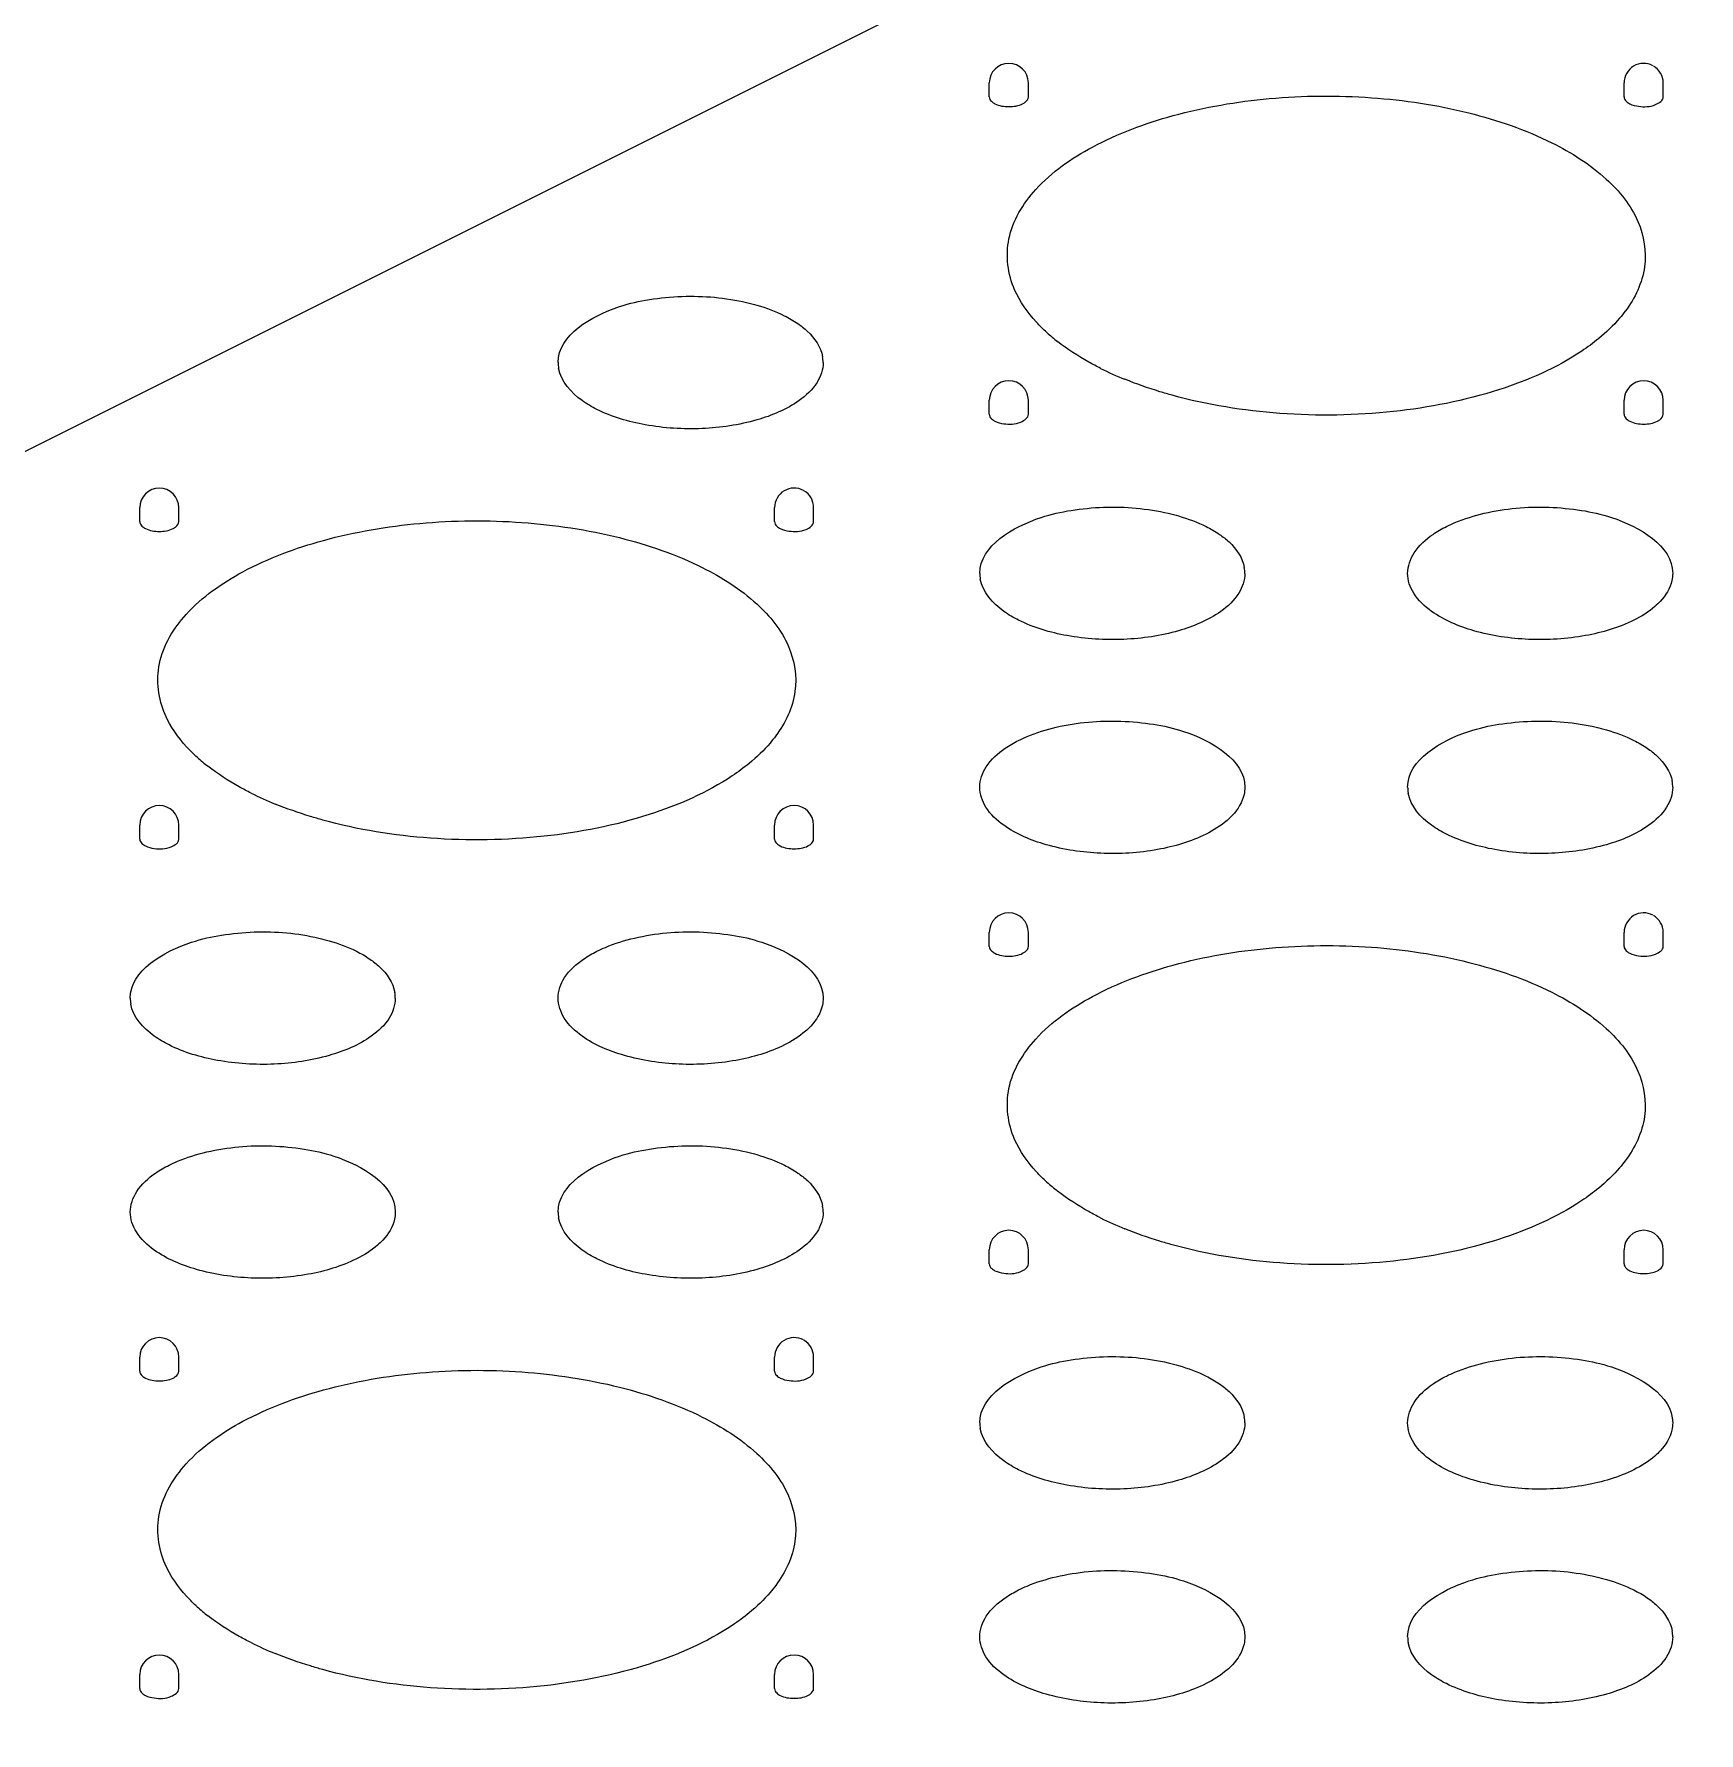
# Model space of a CAD drawing. Header units: millimetres. Extents: x 438 to 4638, y 478 to 3448.
# Drawn here: x 2893.2 to 2953, y 2515.1 to 2576.1 of the extents above; entities that cross this region are included whole.
import ezdxf

# ---------------------------------------------------------------- set-up
doc = ezdxf.new("R2010")
doc.units = ezdxf.units.MM

msp = doc.modelspace()

# ---------------------------------------------------------------- linework, layer by layer
at = {"lineweight": 5}
for p, q in [((2784.832, 2507.135), (3000.616, 2615.027)), ((2927.48, 2573.868), (2927.48, 2574.37)), ((2928.883, 2573.868), (2928.883, 2574.37)), ((2950.284, 2573.868), (2950.284, 2574.37)), ((2951.688, 2573.868), (2951.688, 2574.37)), ((2927.48, 2562.466), (2927.48, 2562.968)), ((2928.883, 2562.466), (2928.883, 2562.968)), ((2950.284, 2562.466), (2950.284, 2562.968)), ((2951.688, 2562.466), (2951.688, 2562.968)), ((2896.963, 2558.61), (2896.963, 2559.112)), ((2898.367, 2558.61), (2898.367, 2559.112)), ((2919.768, 2558.61), (2919.768, 2559.112)), ((2921.171, 2558.61), (2921.171, 2559.112)), ((2896.963, 2547.208), (2896.963, 2547.71)), ((2898.367, 2547.208), (2898.367, 2547.71)), ((2919.768, 2547.208), (2919.768, 2547.71)), ((2921.171, 2547.208), (2921.171, 2547.71)), ((2927.48, 2543.352), (2927.48, 2543.854)), ((2928.883, 2543.352), (2928.883, 2543.854)), ((2950.284, 2543.352), (2950.284, 2543.854)), ((2951.688, 2543.352), (2951.688, 2543.854)), ((2927.48, 2531.95), (2927.48, 2532.452)), ((2928.883, 2531.95), (2928.883, 2532.452)), ((2950.284, 2531.95), (2950.284, 2532.452)), ((2951.688, 2531.95), (2951.688, 2532.452)), ((2896.963, 2528.094), (2896.963, 2528.596)), ((2898.367, 2528.094), (2898.367, 2528.596)), ((2919.768, 2528.094), (2919.768, 2528.596)), ((2921.171, 2528.094), (2921.171, 2528.596)), ((2896.963, 2516.692), (2896.963, 2517.194)), ((2898.367, 2516.692), (2898.367, 2517.194)), ((2919.768, 2516.692), (2919.768, 2517.194)), ((2921.171, 2516.692), (2921.171, 2517.194))]:
    msp.add_line(p, q, dxfattribs=at)
for centre, radius, start, end in [((2928.182, 2574.37), 0.702, 0, 180), ((2950.986, 2574.37), 0.702, 61.60439, 180), ((2950.986, 2574.37), 0.702, 0, 59.73746), ((2934.119, 2570.454), 6.814, 227.83628, 232.08199), ((2913.194, 2564.324), 1.203, 179.97906, 189.90823), ((2920.308, 2564.325), 1.203, 359.97906, 9.90823), ((2936.983, 2575.156), 12.337, 243.50589, 247.92841), ((2928.182, 2562.968), 0.702, 0, 180), ((2950.986, 2562.968), 0.702, 0, 180), ((2897.665, 2559.112), 0.702, 0, 180), ((2920.469, 2559.112), 0.702, 61.60439, 180), ((2920.469, 2559.112), 0.702, 0, 59.73746), ((2928.342, 2556.751), 1.203, 179.97906, 189.90823), ((2935.456, 2556.752), 1.203, 359.97906, 9.90823), ((2903.603, 2555.196), 6.814, 227.83628, 232.08199), ((2906.467, 2559.898), 12.337, 243.50589, 247.92841), ((2943.711, 2549.067), 1.203, 179.97906, 189.90823), ((2950.826, 2549.068), 1.203, 359.97906, 9.90823), ((2897.665, 2547.71), 0.702, 0, 180), ((2920.469, 2547.71), 0.702, 0, 180), ((2928.182, 2543.854), 0.702, 0, 180), ((2950.986, 2543.854), 0.702, 61.60439, 180), ((2950.986, 2543.854), 0.702, 0, 59.73746), ((2897.825, 2541.493), 1.203, 179.97906, 189.90823), ((2904.94, 2541.494), 1.203, 359.97906, 9.90823), ((2934.119, 2539.938), 6.814, 227.83628, 232.08199), ((2913.195, 2533.809), 1.203, 179.97906, 189.90823), ((2920.309, 2533.81), 1.203, 359.97906, 9.90823), ((2936.983, 2544.64), 12.337, 243.50589, 247.92841), ((2928.182, 2532.452), 0.702, 0, 180), ((2950.986, 2532.452), 0.702, 0, 180), ((2897.665, 2528.596), 0.702, 0, 180), ((2920.469, 2528.596), 0.702, 61.60439, 180), ((2920.469, 2528.596), 0.702, 0, 59.73746), ((2928.342, 2526.235), 1.203, 179.97906, 189.90823), ((2935.456, 2526.236), 1.203, 359.97906, 9.90823), ((2903.603, 2524.679), 6.814, 227.83628, 232.08199), ((2906.467, 2529.382), 12.337, 243.50589, 247.92841), ((2943.711, 2518.551), 1.203, 179.97906, 189.90823), ((2950.826, 2518.551), 1.203, 359.97906, 9.90823), ((2897.665, 2517.194), 0.702, 0, 180), ((2920.469, 2517.194), 0.702, 0, 180)]:
    msp.add_arc(centre, radius, start, end, dxfattribs=at)
for points in [[(2927.48, 2573.868), (2927.48, 2573.837), (2927.489, 2573.805), (2927.504, 2573.777)], [(2950.284, 2573.868), (2950.284, 2573.837), (2950.293, 2573.805), (2950.308, 2573.777)], [(2950.489, 2573.62), (2950.587, 2573.571), (2950.696, 2573.544), (2950.804, 2573.529)], [(2920.117, 2566.008), (2920.284, 2565.925), (2920.446, 2565.831), (2920.6, 2565.725)], [(2949.37, 2565.185), (2949.175, 2565.025), (2948.971, 2564.875), (2948.761, 2564.735)], [(2927.48, 2562.466), (2927.48, 2562.435), (2927.489, 2562.403), (2927.504, 2562.375)], [(2927.685, 2562.218), (2927.783, 2562.169), (2927.892, 2562.142), (2928, 2562.127)], [(2950.284, 2562.466), (2950.284, 2562.435), (2950.293, 2562.403), (2950.308, 2562.375)], [(2896.964, 2558.61), (2896.964, 2558.579), (2896.973, 2558.547), (2896.987, 2558.519)], [(2919.768, 2558.61), (2919.768, 2558.579), (2919.777, 2558.547), (2919.791, 2558.519)], [(2919.973, 2558.362), (2920.071, 2558.313), (2920.18, 2558.286), (2920.288, 2558.271)], [(2935.265, 2558.435), (2935.432, 2558.352), (2935.594, 2558.258), (2935.748, 2558.152)], [(2943.419, 2558.152), (2943.573, 2558.258), (2943.735, 2558.352), (2943.902, 2558.435)], [(2928.05, 2550.468), (2928.204, 2550.573), (2928.366, 2550.667), (2928.533, 2550.75)], [(2950.634, 2550.75), (2950.801, 2550.667), (2950.963, 2550.573), (2951.117, 2550.468)], [(2918.854, 2549.927), (2918.659, 2549.767), (2918.455, 2549.617), (2918.245, 2549.477)], [(2896.964, 2547.208), (2896.963, 2547.177), (2896.973, 2547.145), (2896.987, 2547.117)], [(2897.169, 2546.96), (2897.267, 2546.911), (2897.376, 2546.884), (2897.484, 2546.869)], [(2919.768, 2547.208), (2919.768, 2547.177), (2919.777, 2547.145), (2919.791, 2547.117)], [(2927.48, 2543.352), (2927.48, 2543.321), (2927.489, 2543.289), (2927.504, 2543.261)], [(2950.284, 2543.352), (2950.284, 2543.321), (2950.293, 2543.289), (2950.308, 2543.261)], [(2904.749, 2543.177), (2904.916, 2543.094), (2905.078, 2543), (2905.231, 2542.894)], [(2912.903, 2542.894), (2913.057, 2543), (2913.219, 2543.094), (2913.386, 2543.177)], [(2950.489, 2543.104), (2950.587, 2543.055), (2950.696, 2543.028), (2950.804, 2543.013)], [(2897.534, 2535.21), (2897.688, 2535.315), (2897.85, 2535.409), (2898.017, 2535.492)], [(2920.118, 2535.492), (2920.285, 2535.409), (2920.447, 2535.315), (2920.601, 2535.21)], [(2949.37, 2534.669), (2949.175, 2534.509), (2948.971, 2534.359), (2948.761, 2534.218)], [(2927.48, 2531.95), (2927.48, 2531.919), (2927.489, 2531.887), (2927.504, 2531.859)], [(2927.685, 2531.702), (2927.783, 2531.653), (2927.892, 2531.625), (2928, 2531.611)], [(2950.284, 2531.95), (2950.284, 2531.919), (2950.293, 2531.887), (2950.308, 2531.859)], [(2896.964, 2528.094), (2896.964, 2528.063), (2896.973, 2528.031), (2896.987, 2528.003)], [(2919.768, 2528.094), (2919.768, 2528.063), (2919.777, 2528.031), (2919.791, 2528.003)], [(2919.973, 2527.846), (2920.071, 2527.797), (2920.18, 2527.769), (2920.288, 2527.755)], [(2935.265, 2527.919), (2935.432, 2527.835), (2935.594, 2527.742), (2935.748, 2527.636)], [(2943.419, 2527.636), (2943.573, 2527.742), (2943.735, 2527.835), (2943.902, 2527.919)], [(2928.05, 2519.952), (2928.204, 2520.057), (2928.366, 2520.151), (2928.533, 2520.234)], [(2950.634, 2520.234), (2950.801, 2520.151), (2950.963, 2520.057), (2951.117, 2519.952)], [(2918.854, 2519.411), (2918.659, 2519.251), (2918.455, 2519.101), (2918.245, 2518.96)], [(2896.964, 2516.692), (2896.963, 2516.66), (2896.973, 2516.629), (2896.987, 2516.601)], [(2897.169, 2516.444), (2897.267, 2516.395), (2897.376, 2516.367), (2897.484, 2516.353)], [(2919.768, 2516.692), (2919.768, 2516.66), (2919.777, 2516.629), (2919.791, 2516.601)]]:
    msp.add_open_spline(points, degree=3, dxfattribs=at)
for points, knots in [([(2927.504, 2573.777), (2927.531, 2573.727), (2927.595, 2573.67), (2927.664, 2573.63), (2927.685, 2573.62)], [0, 0, 0, 0, 0.712516, 1, 1, 1, 1]), ([(2928.391, 2566.935), (2928.143, 2567.498), (2927.977, 2568.883), (2929.165, 2570.79), (2931.299, 2572.259), (2934.185, 2573.329), (2937.582, 2573.905), (2941.173, 2573.937), (2944.608, 2573.422), (2946.744, 2572.691), (2947.688, 2572.219)], [0, 0, 0, 0, 0.078775, 0.164918, 0.273604, 0.406369, 0.556496, 0.713298, 0.864779, 1, 1, 1, 1]), ([(2928.678, 2573.62), (2928.708, 2573.635), (2928.802, 2573.689), (2928.883, 2573.792), (2928.883, 2573.868)], [0, 0, 0, 0, 0.307677, 1, 1, 1, 1]), ([(2950.308, 2573.777), (2950.335, 2573.727), (2950.399, 2573.67), (2950.469, 2573.63), (2950.489, 2573.62)], [0, 0, 0, 0, 0.714475, 1, 1, 1, 1]), ([(2950.804, 2573.529), (2951.006, 2573.502), (2951.328, 2573.502), (2951.687, 2573.738), (2951.687, 2573.868)], [0, 0, 0, 0, 0.61016, 1, 1, 1, 1]), ([(2927.685, 2573.62), (2927.836, 2573.544), (2928.182, 2573.49), (2928.527, 2573.544), (2928.678, 2573.62)], [0, 0, 0, 0, 0.499885, 1, 1, 1, 1]), ([(2947.688, 2572.219), (2948.388, 2571.869), (2949.601, 2571.105), (2950.889, 2569.543), (2951.189, 2567.707), (2950.671, 2566.635), (2950.326, 2566.171)], [0, 0, 0, 0, 0.307753, 0.557418, 0.772592, 1, 1, 1, 1]), ([(2911.991, 2564.325), (2911.991, 2565.318), (2913.634, 2566.254), (2915.279, 2566.61), (2916.829, 2566.763), (2918.005, 2566.659), (2918.763, 2566.482)], [0, 0, 0, 0, 0.392375, 0.538072, 0.692789, 1, 1, 1, 1]), ([(2918.763, 2566.482), (2918.887, 2566.453), (2919.35, 2566.333), (2919.802, 2566.165), (2920.117, 2566.008)], [0, 0, 0, 0, 0.265295, 1, 1, 1, 1]), ([(2929.545, 2565.403), (2929.416, 2565.519), (2928.959, 2565.97), (2928.579, 2566.507), (2928.391, 2566.935)], [0, 0, 0, 0, 0.270676, 1, 1, 1, 1]), ([(2950.326, 2566.171), (2950.261, 2566.083), (2949.975, 2565.725), (2949.641, 2565.407), (2949.37, 2565.185)], [0, 0, 0, 0, 0.237015, 1, 1, 1, 1]), ([(2920.6, 2565.725), (2920.72, 2565.643), (2921.116, 2565.336), (2921.432, 2564.884), (2921.493, 2564.532)], [0, 0, 0, 0, 0.290409, 1, 1, 1, 1]), ([(2931.48, 2564.115), (2931.336, 2564.187), (2930.798, 2564.47), (2930.284, 2564.802), (2929.931, 2565.078)], [0, 0, 0, 0, 0.263158, 1, 1, 1, 1]), ([(2948.761, 2564.735), (2947.848, 2564.124), (2945.628, 2563.163), (2941.938, 2562.441), (2937.968, 2562.377), (2935.315, 2562.8), (2934.054, 2563.148)], [0, 0, 0, 0, 0.217513, 0.471777, 0.74107, 1, 1, 1, 1]), ([(2913.385, 2562.642), (2913.2, 2562.734), (2912.615, 2563.071), (2912.091, 2563.647), (2912.008, 2564.117)], [0, 0, 0, 0, 0.301911, 1, 1, 1, 1]), ([(2921.511, 2564.325), (2921.511, 2564.075), (2921.319, 2563.519), (2920.898, 2563.136), (2920.651, 2562.96)], [0, 0, 0, 0, 0.450829, 1, 1, 1, 1]), ([(2934.054, 2563.148), (2933.905, 2563.189), (2933.328, 2563.356), (2932.76, 2563.556), (2932.347, 2563.724)], [0, 0, 0, 0, 0.257593, 1, 1, 1, 1]), ([(2920.651, 2562.96), (2920.197, 2562.636), (2919.044, 2562.16), (2917.15, 2561.883), (2915.187, 2562.003), (2913.929, 2562.37), (2913.385, 2562.642)], [0, 0, 0, 0, 0.22187, 0.48602, 0.757803, 1, 1, 1, 1]), ([(2927.504, 2562.375), (2927.531, 2562.324), (2927.595, 2562.268), (2927.665, 2562.228), (2927.685, 2562.218)], [0, 0, 0, 0, 0.714475, 1, 1, 1, 1]), ([(2928, 2562.127), (2928.202, 2562.1), (2928.524, 2562.1), (2928.883, 2562.336), (2928.883, 2562.466)], [0, 0, 0, 0, 0.61016, 1, 1, 1, 1]), ([(2950.308, 2562.375), (2950.335, 2562.325), (2950.399, 2562.268), (2950.469, 2562.228), (2950.489, 2562.218)], [0, 0, 0, 0, 0.712516, 1, 1, 1, 1]), ([(2950.489, 2562.218), (2950.64, 2562.142), (2950.986, 2562.088), (2951.331, 2562.142), (2951.482, 2562.218)], [0, 0, 0, 0, 0.499885, 1, 1, 1, 1]), ([(2951.482, 2562.218), (2951.512, 2562.233), (2951.606, 2562.287), (2951.688, 2562.39), (2951.687, 2562.466)], [0, 0, 0, 0, 0.307677, 1, 1, 1, 1]), ([(2927.139, 2556.752), (2927.139, 2557.745), (2928.782, 2558.681), (2930.427, 2559.037), (2931.977, 2559.19), (2933.153, 2559.086), (2933.911, 2558.909)], [0, 0, 0, 0, 0.392375, 0.538072, 0.692789, 1, 1, 1, 1]), ([(2945.256, 2558.909), (2946.014, 2559.086), (2947.19, 2559.19), (2948.74, 2559.037), (2950.385, 2558.681), (2952.028, 2557.745), (2952.029, 2556.752)], [0, 0, 0, 0, 0.307211, 0.461928, 0.607625, 1, 1, 1, 1]), ([(2896.987, 2558.519), (2897.015, 2558.469), (2897.078, 2558.412), (2897.148, 2558.372), (2897.169, 2558.362)], [0, 0, 0, 0, 0.712516, 1, 1, 1, 1]), ([(2897.875, 2551.677), (2897.627, 2552.24), (2897.461, 2553.625), (2898.649, 2555.531), (2900.782, 2557.001), (2903.668, 2558.071), (2907.066, 2558.647), (2910.657, 2558.679), (2914.092, 2558.164), (2916.228, 2557.433), (2917.171, 2556.961)], [0, 0, 0, 0, 0.078775, 0.164918, 0.273604, 0.406369, 0.556496, 0.713298, 0.864779, 1, 1, 1, 1]), ([(2898.162, 2558.362), (2898.192, 2558.377), (2898.285, 2558.431), (2898.367, 2558.534), (2898.367, 2558.61)], [0, 0, 0, 0, 0.307677, 1, 1, 1, 1]), ([(2919.791, 2558.519), (2919.819, 2558.468), (2919.883, 2558.412), (2919.953, 2558.372), (2919.973, 2558.362)], [0, 0, 0, 0, 0.714475, 1, 1, 1, 1]), ([(2920.288, 2558.271), (2920.49, 2558.244), (2920.812, 2558.244), (2921.171, 2558.48), (2921.171, 2558.61)], [0, 0, 0, 0, 0.61016, 1, 1, 1, 1]), ([(2933.911, 2558.909), (2934.035, 2558.88), (2934.498, 2558.76), (2934.951, 2558.592), (2935.265, 2558.435)], [0, 0, 0, 0, 0.265295, 1, 1, 1, 1]), ([(2943.902, 2558.435), (2944.002, 2558.485), (2944.438, 2558.684), (2944.899, 2558.826), (2945.256, 2558.909)], [0, 0, 0, 0, 0.233733, 1, 1, 1, 1]), ([(2897.169, 2558.362), (2897.32, 2558.286), (2897.665, 2558.232), (2898.011, 2558.286), (2898.162, 2558.362)], [0, 0, 0, 0, 0.499885, 1, 1, 1, 1]), ([(2935.748, 2558.152), (2935.868, 2558.07), (2936.264, 2557.763), (2936.58, 2557.311), (2936.641, 2556.959)], [0, 0, 0, 0, 0.290409, 1, 1, 1, 1]), ([(2942.508, 2556.752), (2942.508, 2557.009), (2942.715, 2557.585), (2943.159, 2557.973), (2943.419, 2558.152)], [0, 0, 0, 0, 0.448376, 1, 1, 1, 1]), ([(2917.171, 2556.961), (2917.872, 2556.611), (2919.085, 2555.847), (2920.373, 2554.284), (2920.673, 2552.449), (2920.155, 2551.377), (2919.81, 2550.912)], [0, 0, 0, 0, 0.307753, 0.557418, 0.772592, 1, 1, 1, 1]), ([(2936.659, 2556.752), (2936.659, 2556.502), (2936.467, 2555.946), (2936.046, 2555.563), (2935.799, 2555.387)], [0, 0, 0, 0, 0.450829, 1, 1, 1, 1]), ([(2943.369, 2555.387), (2943.121, 2555.563), (2942.701, 2555.946), (2942.508, 2556.502), (2942.508, 2556.752)], [0, 0, 0, 0, 0.549171, 1, 1, 1, 1]), ([(2952.029, 2556.752), (2952.029, 2556.665), (2951.988, 2556.292), (2951.777, 2555.954), (2951.583, 2555.746)], [0, 0, 0, 0, 0.233438, 1, 1, 1, 1]), ([(2928.533, 2555.069), (2928.348, 2555.161), (2927.763, 2555.498), (2927.239, 2556.074), (2927.157, 2556.544)], [0, 0, 0, 0, 0.301911, 1, 1, 1, 1]), ([(2951.583, 2555.746), (2951.522, 2555.681), (2951.239, 2555.412), (2950.903, 2555.203), (2950.634, 2555.069)], [0, 0, 0, 0, 0.227969, 1, 1, 1, 1]), ([(2935.799, 2555.387), (2935.345, 2555.063), (2934.192, 2554.587), (2932.298, 2554.31), (2930.335, 2554.43), (2929.077, 2554.797), (2928.533, 2555.069)], [0, 0, 0, 0, 0.22187, 0.48602, 0.757803, 1, 1, 1, 1]), ([(2950.634, 2555.069), (2950.091, 2554.797), (2948.832, 2554.43), (2946.869, 2554.31), (2944.976, 2554.587), (2943.822, 2555.063), (2943.369, 2555.387)], [0, 0, 0, 0, 0.242197, 0.51398, 0.77813, 1, 1, 1, 1]), ([(2899.028, 2550.145), (2898.9, 2550.261), (2898.443, 2550.711), (2898.063, 2551.249), (2897.875, 2551.677)], [0, 0, 0, 0, 0.270676, 1, 1, 1, 1]), ([(2928.533, 2550.75), (2928.633, 2550.8), (2929.069, 2550.999), (2929.53, 2551.141), (2929.887, 2551.225)], [0, 0, 0, 0, 0.233733, 1, 1, 1, 1]), ([(2929.887, 2551.225), (2930.644, 2551.401), (2931.821, 2551.505), (2933.371, 2551.353), (2935.016, 2550.996), (2936.659, 2550.061), (2936.659, 2549.067)], [0, 0, 0, 0, 0.307211, 0.461928, 0.607625, 1, 1, 1, 1]), ([(2942.508, 2549.067), (2942.509, 2550.061), (2944.152, 2550.996), (2945.796, 2551.353), (2947.346, 2551.505), (2948.523, 2551.401), (2949.28, 2551.225)], [0, 0, 0, 0, 0.392375, 0.538072, 0.692789, 1, 1, 1, 1]), ([(2949.28, 2551.225), (2949.404, 2551.196), (2949.867, 2551.075), (2950.32, 2550.908), (2950.634, 2550.75)], [0, 0, 0, 0, 0.265295, 1, 1, 1, 1]), ([(2919.81, 2550.912), (2919.745, 2550.825), (2919.459, 2550.467), (2919.124, 2550.149), (2918.854, 2549.927)], [0, 0, 0, 0, 0.237015, 1, 1, 1, 1]), ([(2927.139, 2549.067), (2927.138, 2549.325), (2927.345, 2549.9), (2927.789, 2550.288), (2928.05, 2550.468)], [0, 0, 0, 0, 0.448376, 1, 1, 1, 1]), ([(2951.117, 2550.468), (2951.237, 2550.385), (2951.633, 2550.079), (2951.949, 2549.627), (2952.011, 2549.275)], [0, 0, 0, 0, 0.290409, 1, 1, 1, 1]), ([(2900.963, 2548.857), (2900.82, 2548.929), (2900.282, 2549.212), (2899.768, 2549.544), (2899.415, 2549.82)], [0, 0, 0, 0, 0.263158, 1, 1, 1, 1]), ([(2918.245, 2549.477), (2917.332, 2548.866), (2915.112, 2547.905), (2911.422, 2547.183), (2907.452, 2547.119), (2904.799, 2547.542), (2903.538, 2547.89)], [0, 0, 0, 0, 0.217513, 0.471777, 0.74107, 1, 1, 1, 1]), ([(2927.999, 2547.702), (2927.752, 2547.879), (2927.331, 2548.262), (2927.139, 2548.818), (2927.139, 2549.067)], [0, 0, 0, 0, 0.549171, 1, 1, 1, 1]), ([(2936.659, 2549.067), (2936.659, 2548.98), (2936.619, 2548.607), (2936.408, 2548.27), (2936.214, 2548.061)], [0, 0, 0, 0, 0.233438, 1, 1, 1, 1]), ([(2943.902, 2547.384), (2943.717, 2547.477), (2943.133, 2547.813), (2942.608, 2548.389), (2942.526, 2548.86)], [0, 0, 0, 0, 0.301911, 1, 1, 1, 1]), ([(2952.029, 2549.067), (2952.028, 2548.818), (2951.836, 2548.262), (2951.415, 2547.879), (2951.168, 2547.702)], [0, 0, 0, 0, 0.450829, 1, 1, 1, 1]), ([(2903.538, 2547.89), (2903.389, 2547.931), (2902.812, 2548.098), (2902.244, 2548.297), (2901.831, 2548.465)], [0, 0, 0, 0, 0.257593, 1, 1, 1, 1]), ([(2935.265, 2547.384), (2934.721, 2547.112), (2933.463, 2546.745), (2931.5, 2546.626), (2929.606, 2546.902), (2928.453, 2547.378), (2927.999, 2547.702)], [0, 0, 0, 0, 0.242197, 0.51398, 0.77813, 1, 1, 1, 1]), ([(2936.214, 2548.061), (2936.153, 2547.996), (2935.87, 2547.727), (2935.534, 2547.519), (2935.265, 2547.384)], [0, 0, 0, 0, 0.227969, 1, 1, 1, 1]), ([(2951.168, 2547.702), (2950.714, 2547.378), (2949.561, 2546.902), (2947.667, 2546.626), (2945.704, 2546.745), (2944.446, 2547.112), (2943.902, 2547.384)], [0, 0, 0, 0, 0.22187, 0.48602, 0.757803, 1, 1, 1, 1]), ([(2896.987, 2547.117), (2897.015, 2547.066), (2897.079, 2547.01), (2897.148, 2546.97), (2897.169, 2546.96)], [0, 0, 0, 0, 0.714475, 1, 1, 1, 1]), ([(2897.484, 2546.869), (2897.686, 2546.842), (2898.008, 2546.842), (2898.367, 2547.078), (2898.367, 2547.208)], [0, 0, 0, 0, 0.61016, 1, 1, 1, 1]), ([(2919.791, 2547.117), (2919.819, 2547.066), (2919.882, 2547.01), (2919.952, 2546.97), (2919.973, 2546.96)], [0, 0, 0, 0, 0.712516, 1, 1, 1, 1]), ([(2919.973, 2546.96), (2920.124, 2546.884), (2920.469, 2546.83), (2920.815, 2546.884), (2920.966, 2546.96)], [0, 0, 0, 0, 0.499885, 1, 1, 1, 1]), ([(2920.966, 2546.96), (2920.996, 2546.975), (2921.089, 2547.029), (2921.171, 2547.132), (2921.171, 2547.208)], [0, 0, 0, 0, 0.307677, 1, 1, 1, 1]), ([(2896.622, 2541.494), (2896.623, 2542.487), (2898.266, 2543.423), (2899.911, 2543.779), (2901.461, 2543.932), (2902.637, 2543.828), (2903.395, 2543.651)], [0, 0, 0, 0, 0.392375, 0.538072, 0.692789, 1, 1, 1, 1]), ([(2914.74, 2543.651), (2915.498, 2543.828), (2916.674, 2543.932), (2918.224, 2543.779), (2919.869, 2543.423), (2921.512, 2542.487), (2921.512, 2541.494)], [0, 0, 0, 0, 0.307211, 0.461928, 0.607625, 1, 1, 1, 1]), ([(2903.395, 2543.651), (2903.518, 2543.622), (2903.982, 2543.501), (2904.434, 2543.334), (2904.749, 2543.177)], [0, 0, 0, 0, 0.265295, 1, 1, 1, 1]), ([(2913.386, 2543.177), (2913.486, 2543.227), (2913.922, 2543.425), (2914.383, 2543.568), (2914.74, 2543.651)], [0, 0, 0, 0, 0.233733, 1, 1, 1, 1]), ([(2927.504, 2543.261), (2927.531, 2543.21), (2927.595, 2543.154), (2927.664, 2543.114), (2927.685, 2543.104)], [0, 0, 0, 0, 0.712516, 1, 1, 1, 1]), ([(2928.391, 2536.419), (2928.143, 2536.982), (2927.977, 2538.367), (2929.165, 2540.273), (2931.299, 2541.743), (2934.185, 2542.813), (2937.582, 2543.389), (2941.173, 2543.421), (2944.608, 2542.906), (2946.744, 2542.175), (2947.688, 2541.703)], [0, 0, 0, 0, 0.078775, 0.164918, 0.273604, 0.406369, 0.556496, 0.713298, 0.864779, 1, 1, 1, 1]), ([(2928.678, 2543.104), (2928.708, 2543.119), (2928.802, 2543.173), (2928.883, 2543.276), (2928.883, 2543.352)], [0, 0, 0, 0, 0.307677, 1, 1, 1, 1]), ([(2950.308, 2543.261), (2950.335, 2543.21), (2950.399, 2543.154), (2950.469, 2543.114), (2950.489, 2543.104)], [0, 0, 0, 0, 0.714475, 1, 1, 1, 1]), ([(2950.804, 2543.013), (2951.006, 2542.986), (2951.328, 2542.986), (2951.687, 2543.222), (2951.687, 2543.352)], [0, 0, 0, 0, 0.61016, 1, 1, 1, 1]), ([(2905.231, 2542.894), (2905.352, 2542.811), (2905.747, 2542.505), (2906.064, 2542.053), (2906.125, 2541.701)], [0, 0, 0, 0, 0.290409, 1, 1, 1, 1]), ([(2911.992, 2541.494), (2911.991, 2541.751), (2912.198, 2542.327), (2912.642, 2542.715), (2912.903, 2542.894)], [0, 0, 0, 0, 0.448376, 1, 1, 1, 1]), ([(2927.685, 2543.104), (2927.836, 2543.028), (2928.182, 2542.974), (2928.527, 2543.028), (2928.678, 2543.104)], [0, 0, 0, 0, 0.499885, 1, 1, 1, 1]), ([(2906.143, 2541.494), (2906.143, 2541.244), (2905.95, 2540.688), (2905.53, 2540.305), (2905.282, 2540.128)], [0, 0, 0, 0, 0.450829, 1, 1, 1, 1]), ([(2912.852, 2540.128), (2912.605, 2540.305), (2912.184, 2540.688), (2911.992, 2541.244), (2911.992, 2541.494)], [0, 0, 0, 0, 0.549171, 1, 1, 1, 1]), ([(2921.512, 2541.494), (2921.512, 2541.407), (2921.472, 2541.034), (2921.261, 2540.696), (2921.067, 2540.488)], [0, 0, 0, 0, 0.233438, 1, 1, 1, 1]), ([(2947.688, 2541.703), (2948.388, 2541.353), (2949.601, 2540.589), (2950.889, 2539.026), (2951.189, 2537.19), (2950.671, 2536.119), (2950.326, 2535.654)], [0, 0, 0, 0, 0.307753, 0.557418, 0.772592, 1, 1, 1, 1]), ([(2898.017, 2539.811), (2897.832, 2539.903), (2897.247, 2540.24), (2896.722, 2540.816), (2896.64, 2541.286)], [0, 0, 0, 0, 0.301911, 1, 1, 1, 1]), ([(2921.067, 2540.488), (2921.006, 2540.423), (2920.723, 2540.154), (2920.387, 2539.945), (2920.118, 2539.811)], [0, 0, 0, 0, 0.227969, 1, 1, 1, 1]), ([(2905.282, 2540.128), (2904.829, 2539.805), (2903.675, 2539.329), (2901.782, 2539.052), (2899.819, 2539.172), (2898.56, 2539.539), (2898.017, 2539.811)], [0, 0, 0, 0, 0.22187, 0.48602, 0.757803, 1, 1, 1, 1]), ([(2920.118, 2539.811), (2919.574, 2539.539), (2918.316, 2539.172), (2916.353, 2539.052), (2914.459, 2539.329), (2913.306, 2539.805), (2912.852, 2540.128)], [0, 0, 0, 0, 0.242197, 0.51398, 0.77813, 1, 1, 1, 1]), ([(2898.017, 2535.492), (2898.117, 2535.542), (2898.553, 2535.741), (2899.013, 2535.883), (2899.371, 2535.966)], [0, 0, 0, 0, 0.233733, 1, 1, 1, 1]), ([(2899.371, 2535.966), (2900.128, 2536.143), (2901.305, 2536.247), (2902.855, 2536.095), (2904.499, 2535.738), (2906.142, 2534.803), (2906.143, 2533.809)], [0, 0, 0, 0, 0.307211, 0.461928, 0.607625, 1, 1, 1, 1]), ([(2911.992, 2533.809), (2911.992, 2534.803), (2913.635, 2535.738), (2915.28, 2536.095), (2916.83, 2536.247), (2918.006, 2536.143), (2918.764, 2535.966)], [0, 0, 0, 0, 0.392375, 0.538072, 0.692789, 1, 1, 1, 1]), ([(2918.764, 2535.966), (2918.888, 2535.938), (2919.351, 2535.817), (2919.804, 2535.65), (2920.118, 2535.492)], [0, 0, 0, 0, 0.265295, 1, 1, 1, 1]), ([(2929.545, 2534.886), (2929.416, 2535.003), (2928.959, 2535.453), (2928.579, 2535.991), (2928.391, 2536.419)], [0, 0, 0, 0, 0.270676, 1, 1, 1, 1]), ([(2950.326, 2535.654), (2950.261, 2535.567), (2949.975, 2535.209), (2949.641, 2534.891), (2949.37, 2534.669)], [0, 0, 0, 0, 0.237015, 1, 1, 1, 1]), ([(2896.622, 2533.809), (2896.622, 2534.066), (2896.829, 2534.642), (2897.273, 2535.03), (2897.534, 2535.21)], [0, 0, 0, 0, 0.448376, 1, 1, 1, 1]), ([(2920.601, 2535.21), (2920.721, 2535.127), (2921.117, 2534.821), (2921.433, 2534.369), (2921.494, 2534.017)], [0, 0, 0, 0, 0.290409, 1, 1, 1, 1]), ([(2931.48, 2533.599), (2931.336, 2533.67), (2930.798, 2533.954), (2930.284, 2534.286), (2929.931, 2534.562)], [0, 0, 0, 0, 0.263158, 1, 1, 1, 1]), ([(2948.761, 2534.218), (2947.848, 2533.608), (2945.628, 2532.647), (2941.938, 2531.925), (2937.968, 2531.861), (2935.315, 2532.284), (2934.054, 2532.632)], [0, 0, 0, 0, 0.217513, 0.471777, 0.74107, 1, 1, 1, 1]), ([(2897.483, 2532.444), (2897.236, 2532.621), (2896.815, 2533.003), (2896.623, 2533.56), (2896.622, 2533.809)], [0, 0, 0, 0, 0.549171, 1, 1, 1, 1]), ([(2906.143, 2533.809), (2906.143, 2533.722), (2906.103, 2533.349), (2905.892, 2533.012), (2905.697, 2532.803)], [0, 0, 0, 0, 0.233438, 1, 1, 1, 1]), ([(2913.386, 2532.126), (2913.201, 2532.218), (2912.616, 2532.555), (2912.092, 2533.131), (2912.01, 2533.602)], [0, 0, 0, 0, 0.301911, 1, 1, 1, 1]), ([(2921.512, 2533.809), (2921.512, 2533.56), (2921.32, 2533.003), (2920.899, 2532.621), (2920.652, 2532.444)], [0, 0, 0, 0, 0.450829, 1, 1, 1, 1]), ([(2934.054, 2532.632), (2933.905, 2532.673), (2933.328, 2532.84), (2932.76, 2533.039), (2932.347, 2533.207)], [0, 0, 0, 0, 0.257593, 1, 1, 1, 1]), ([(2904.749, 2532.126), (2904.205, 2531.854), (2902.947, 2531.487), (2900.984, 2531.368), (2899.09, 2531.644), (2897.937, 2532.12), (2897.483, 2532.444)], [0, 0, 0, 0, 0.242197, 0.51398, 0.77813, 1, 1, 1, 1]), ([(2905.697, 2532.803), (2905.637, 2532.738), (2905.354, 2532.469), (2905.018, 2532.261), (2904.749, 2532.126)], [0, 0, 0, 0, 0.227969, 1, 1, 1, 1]), ([(2920.652, 2532.444), (2920.198, 2532.12), (2919.045, 2531.644), (2917.151, 2531.368), (2915.188, 2531.487), (2913.93, 2531.854), (2913.386, 2532.126)], [0, 0, 0, 0, 0.22187, 0.48602, 0.757803, 1, 1, 1, 1]), ([(2927.504, 2531.859), (2927.531, 2531.808), (2927.595, 2531.752), (2927.665, 2531.712), (2927.685, 2531.702)], [0, 0, 0, 0, 0.714475, 1, 1, 1, 1]), ([(2928, 2531.611), (2928.202, 2531.584), (2928.524, 2531.584), (2928.883, 2531.82), (2928.883, 2531.95)], [0, 0, 0, 0, 0.61016, 1, 1, 1, 1]), ([(2950.308, 2531.859), (2950.335, 2531.808), (2950.399, 2531.752), (2950.469, 2531.712), (2950.489, 2531.702)], [0, 0, 0, 0, 0.712516, 1, 1, 1, 1]), ([(2950.489, 2531.702), (2950.64, 2531.626), (2950.986, 2531.572), (2951.331, 2531.626), (2951.482, 2531.702)], [0, 0, 0, 0, 0.499885, 1, 1, 1, 1]), ([(2951.482, 2531.702), (2951.512, 2531.717), (2951.606, 2531.771), (2951.688, 2531.874), (2951.687, 2531.95)], [0, 0, 0, 0, 0.307677, 1, 1, 1, 1]), ([(2927.139, 2526.236), (2927.139, 2527.229), (2928.782, 2528.164), (2930.427, 2528.521), (2931.977, 2528.674), (2933.153, 2528.57), (2933.911, 2528.393)], [0, 0, 0, 0, 0.392375, 0.538072, 0.692789, 1, 1, 1, 1]), ([(2945.256, 2528.393), (2946.014, 2528.57), (2947.19, 2528.674), (2948.74, 2528.521), (2950.385, 2528.164), (2952.028, 2527.229), (2952.029, 2526.236)], [0, 0, 0, 0, 0.307211, 0.461928, 0.607625, 1, 1, 1, 1]), ([(2896.987, 2528.003), (2897.015, 2527.952), (2897.078, 2527.896), (2897.148, 2527.856), (2897.169, 2527.846)], [0, 0, 0, 0, 0.712516, 1, 1, 1, 1]), ([(2897.875, 2521.161), (2897.627, 2521.723), (2897.461, 2523.109), (2898.649, 2525.015), (2900.782, 2526.485), (2903.668, 2527.555), (2907.066, 2528.131), (2910.657, 2528.163), (2914.092, 2527.648), (2916.228, 2526.917), (2917.171, 2526.445)], [0, 0, 0, 0, 0.078775, 0.164918, 0.273604, 0.406369, 0.556496, 0.713298, 0.864779, 1, 1, 1, 1]), ([(2898.162, 2527.846), (2898.192, 2527.861), (2898.285, 2527.915), (2898.367, 2528.018), (2898.367, 2528.094)], [0, 0, 0, 0, 0.307677, 1, 1, 1, 1]), ([(2919.791, 2528.003), (2919.819, 2527.952), (2919.883, 2527.896), (2919.953, 2527.856), (2919.973, 2527.846)], [0, 0, 0, 0, 0.714475, 1, 1, 1, 1]), ([(2920.288, 2527.755), (2920.49, 2527.728), (2920.812, 2527.728), (2921.171, 2527.963), (2921.171, 2528.094)], [0, 0, 0, 0, 0.61016, 1, 1, 1, 1]), ([(2933.911, 2528.393), (2934.035, 2528.364), (2934.498, 2528.243), (2934.951, 2528.076), (2935.265, 2527.919)], [0, 0, 0, 0, 0.265295, 1, 1, 1, 1]), ([(2943.902, 2527.919), (2944.002, 2527.969), (2944.438, 2528.167), (2944.899, 2528.309), (2945.256, 2528.393)], [0, 0, 0, 0, 0.233733, 1, 1, 1, 1]), ([(2897.169, 2527.846), (2897.32, 2527.77), (2897.665, 2527.716), (2898.011, 2527.77), (2898.162, 2527.846)], [0, 0, 0, 0, 0.499885, 1, 1, 1, 1]), ([(2935.748, 2527.636), (2935.868, 2527.553), (2936.264, 2527.247), (2936.58, 2526.795), (2936.641, 2526.443)], [0, 0, 0, 0, 0.290409, 1, 1, 1, 1]), ([(2942.508, 2526.236), (2942.508, 2526.493), (2942.715, 2527.069), (2943.159, 2527.457), (2943.419, 2527.636)], [0, 0, 0, 0, 0.448376, 1, 1, 1, 1]), ([(2917.171, 2526.445), (2917.872, 2526.095), (2919.085, 2525.331), (2920.373, 2523.768), (2920.673, 2521.932), (2920.155, 2520.861), (2919.81, 2520.396)], [0, 0, 0, 0, 0.307753, 0.557418, 0.772592, 1, 1, 1, 1]), ([(2936.659, 2526.236), (2936.659, 2525.986), (2936.467, 2525.43), (2936.046, 2525.047), (2935.799, 2524.87)], [0, 0, 0, 0, 0.450829, 1, 1, 1, 1]), ([(2943.369, 2524.87), (2943.121, 2525.047), (2942.701, 2525.43), (2942.508, 2525.986), (2942.508, 2526.236)], [0, 0, 0, 0, 0.549171, 1, 1, 1, 1]), ([(2952.029, 2526.236), (2952.029, 2526.149), (2951.988, 2525.776), (2951.777, 2525.438), (2951.583, 2525.23)], [0, 0, 0, 0, 0.233438, 1, 1, 1, 1]), ([(2928.533, 2524.553), (2928.348, 2524.645), (2927.763, 2524.981), (2927.239, 2525.558), (2927.157, 2526.028)], [0, 0, 0, 0, 0.301911, 1, 1, 1, 1]), ([(2951.583, 2525.23), (2951.522, 2525.165), (2951.239, 2524.896), (2950.903, 2524.687), (2950.634, 2524.553)], [0, 0, 0, 0, 0.227969, 1, 1, 1, 1]), ([(2935.799, 2524.87), (2935.345, 2524.547), (2934.192, 2524.071), (2932.298, 2523.794), (2930.335, 2523.914), (2929.077, 2524.281), (2928.533, 2524.553)], [0, 0, 0, 0, 0.22187, 0.48602, 0.757803, 1, 1, 1, 1]), ([(2950.634, 2524.553), (2950.091, 2524.281), (2948.832, 2523.914), (2946.869, 2523.794), (2944.976, 2524.071), (2943.822, 2524.547), (2943.369, 2524.87)], [0, 0, 0, 0, 0.242197, 0.51398, 0.77813, 1, 1, 1, 1]), ([(2899.028, 2519.628), (2898.9, 2519.745), (2898.443, 2520.195), (2898.063, 2520.732), (2897.875, 2521.161)], [0, 0, 0, 0, 0.270676, 1, 1, 1, 1]), ([(2928.533, 2520.234), (2928.633, 2520.284), (2929.069, 2520.483), (2929.53, 2520.625), (2929.887, 2520.708)], [0, 0, 0, 0, 0.233733, 1, 1, 1, 1]), ([(2929.887, 2520.708), (2930.644, 2520.885), (2931.821, 2520.989), (2933.371, 2520.836), (2935.016, 2520.48), (2936.659, 2519.544), (2936.659, 2518.551)], [0, 0, 0, 0, 0.307211, 0.461928, 0.607625, 1, 1, 1, 1]), ([(2942.508, 2518.551), (2942.509, 2519.544), (2944.152, 2520.48), (2945.796, 2520.836), (2947.346, 2520.989), (2948.523, 2520.885), (2949.28, 2520.708)], [0, 0, 0, 0, 0.392375, 0.538072, 0.692789, 1, 1, 1, 1]), ([(2949.28, 2520.708), (2949.404, 2520.679), (2949.867, 2520.559), (2950.32, 2520.391), (2950.634, 2520.234)], [0, 0, 0, 0, 0.265295, 1, 1, 1, 1]), ([(2919.81, 2520.396), (2919.745, 2520.309), (2919.459, 2519.951), (2919.124, 2519.633), (2918.854, 2519.411)], [0, 0, 0, 0, 0.237015, 1, 1, 1, 1]), ([(2927.139, 2518.551), (2927.138, 2518.808), (2927.345, 2519.384), (2927.789, 2519.772), (2928.05, 2519.952)], [0, 0, 0, 0, 0.448376, 1, 1, 1, 1]), ([(2951.117, 2519.952), (2951.237, 2519.869), (2951.633, 2519.563), (2951.949, 2519.111), (2952.011, 2518.758)], [0, 0, 0, 0, 0.290409, 1, 1, 1, 1]), ([(2900.963, 2518.341), (2900.82, 2518.412), (2900.282, 2518.696), (2899.768, 2519.028), (2899.415, 2519.304)], [0, 0, 0, 0, 0.263158, 1, 1, 1, 1]), ([(2918.245, 2518.96), (2917.332, 2518.35), (2915.112, 2517.389), (2911.422, 2516.667), (2907.452, 2516.603), (2904.799, 2517.026), (2903.538, 2517.373)], [0, 0, 0, 0, 0.217513, 0.471777, 0.74107, 1, 1, 1, 1]), ([(2927.999, 2517.186), (2927.752, 2517.362), (2927.331, 2517.745), (2927.139, 2518.301), (2927.139, 2518.551)], [0, 0, 0, 0, 0.549171, 1, 1, 1, 1]), ([(2936.659, 2518.551), (2936.659, 2518.464), (2936.619, 2518.091), (2936.408, 2517.754), (2936.214, 2517.545)], [0, 0, 0, 0, 0.233438, 1, 1, 1, 1]), ([(2943.902, 2516.868), (2943.717, 2516.96), (2943.133, 2517.297), (2942.608, 2517.873), (2942.526, 2518.344)], [0, 0, 0, 0, 0.301911, 1, 1, 1, 1]), ([(2952.029, 2518.551), (2952.028, 2518.301), (2951.836, 2517.745), (2951.415, 2517.362), (2951.168, 2517.186)], [0, 0, 0, 0, 0.450829, 1, 1, 1, 1]), ([(2903.538, 2517.373), (2903.389, 2517.415), (2902.812, 2517.582), (2902.244, 2517.781), (2901.831, 2517.949)], [0, 0, 0, 0, 0.257593, 1, 1, 1, 1]), ([(2935.265, 2516.868), (2934.721, 2516.596), (2933.463, 2516.229), (2931.5, 2516.11), (2929.606, 2516.386), (2928.453, 2516.862), (2927.999, 2517.186)], [0, 0, 0, 0, 0.242197, 0.51398, 0.77813, 1, 1, 1, 1]), ([(2936.214, 2517.545), (2936.153, 2517.48), (2935.87, 2517.211), (2935.534, 2517.002), (2935.265, 2516.868)], [0, 0, 0, 0, 0.227969, 1, 1, 1, 1]), ([(2951.168, 2517.186), (2950.714, 2516.862), (2949.561, 2516.386), (2947.667, 2516.11), (2945.704, 2516.229), (2944.446, 2516.596), (2943.902, 2516.868)], [0, 0, 0, 0, 0.22187, 0.48602, 0.757803, 1, 1, 1, 1]), ([(2896.987, 2516.601), (2897.015, 2516.55), (2897.079, 2516.494), (2897.148, 2516.454), (2897.169, 2516.444)], [0, 0, 0, 0, 0.714475, 1, 1, 1, 1]), ([(2897.484, 2516.353), (2897.686, 2516.326), (2898.008, 2516.326), (2898.367, 2516.561), (2898.367, 2516.692)], [0, 0, 0, 0, 0.61016, 1, 1, 1, 1]), ([(2919.791, 2516.601), (2919.819, 2516.55), (2919.882, 2516.494), (2919.952, 2516.454), (2919.973, 2516.444)], [0, 0, 0, 0, 0.712516, 1, 1, 1, 1]), ([(2919.973, 2516.444), (2920.124, 2516.368), (2920.469, 2516.314), (2920.815, 2516.368), (2920.966, 2516.444)], [0, 0, 0, 0, 0.499885, 1, 1, 1, 1]), ([(2920.966, 2516.444), (2920.996, 2516.459), (2921.089, 2516.513), (2921.171, 2516.616), (2921.171, 2516.692)], [0, 0, 0, 0, 0.307677, 1, 1, 1, 1])]:
    msp.add_open_spline(points, degree=3, knots=knots, dxfattribs=at)

doc.saveas('drawing.dxf')
